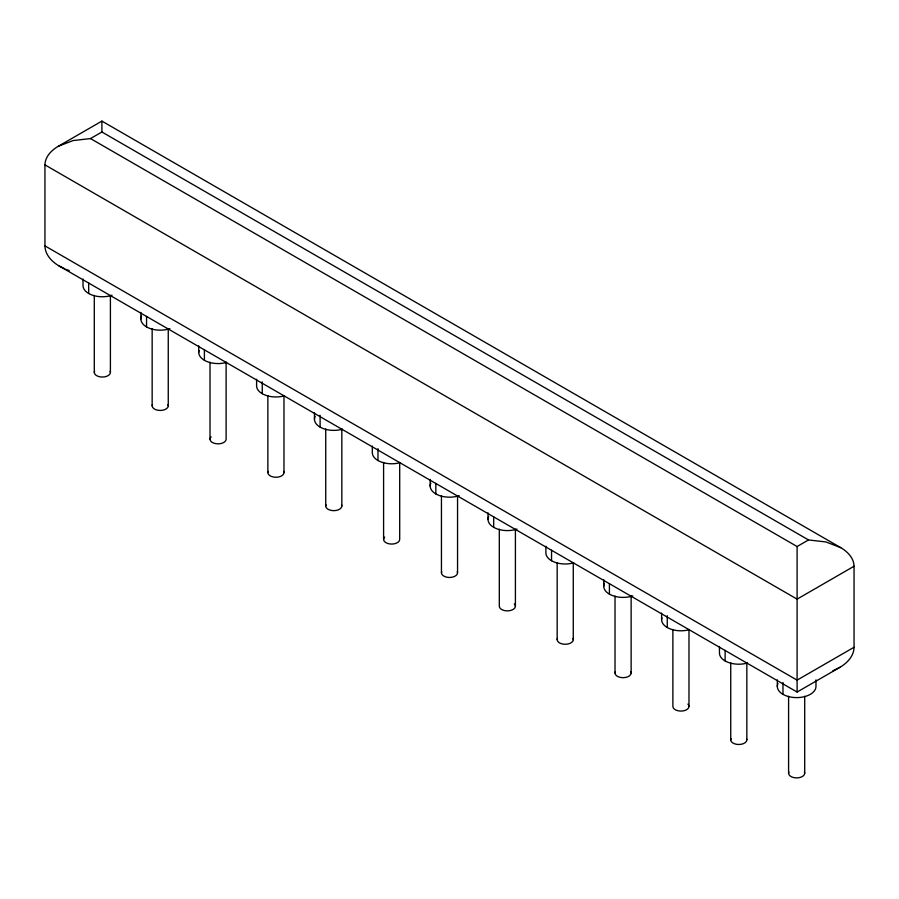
<?xml version="1.0" encoding="UTF-8"?>
<svg xmlns="http://www.w3.org/2000/svg" width="899" height="899" viewBox="0 0 899 899"><rect width="100%" height="100%" fill="white"/><g stroke="black" fill="none" stroke-linecap="round" stroke-linejoin="round"><path stroke-width="1.35" d="M854.05 647.258C853.96 656.056 847.184 663.035 840.037 667.26L797.098 692.05L58.963 265.89C51.816 261.654 45.04 254.687 44.95 245.888L44.95 164.877C45.096 156.606 51.546 150.178 58.289 146.279L101.902 121.095L840.711 547.648C847.454 551.548 853.904 557.976 854.05 566.246L854.05 647.258L797.098 680.138L44.95 245.888M58.289 146.279L73.077 140.57L90.507 138.57L101.902 131.996L808.493 539.939L825.923 541.951L840.711 547.648M90.507 138.57L797.098 546.525L808.493 539.939M854.05 566.246L797.098 599.127L44.95 164.877M840.037 667.26L832.766 670.845M66.234 269.475L69.268 270.577M64.975 268.913L58.963 265.89M815.977 679.88L815.977 686.454A19.328 11.159 0 0 1 794.12 697.512A19.328 11.159 0 0 1 777.983 683.566M804.706 696.253L804.706 773.252M797.098 546.525L797.098 692.05M788.592 696.253L788.592 773.252M782.984 682.51L782.984 694.343M777.32 679.88L777.32 686.454M746.844 662.844L746.844 739.843M730.741 662.844L730.741 739.843M725.122 650.415L725.122 660.934M719.458 646.471L719.458 653.045A19.328 11.159 0 0 0 747.339 663.057M688.982 629.446L688.982 706.445M672.879 629.446L672.879 706.445A8.057 4.652 0 0 0 683.015 710.929A8.057 4.652 0 0 0 687.904 704.119M667.26 615.703L667.26 627.536M661.608 613.062L661.608 619.647M631.132 596.037L631.132 673.036M615.017 596.037L615.017 673.036M609.41 583.608L609.41 594.127M603.746 579.664L603.746 586.238M573.27 562.639L573.27 639.639M557.166 562.639L557.166 639.639M551.548 550.199L551.548 560.729M545.884 546.255L545.884 552.84A19.328 11.159 0 0 0 573.764 562.841M515.408 529.23L515.408 606.229M499.305 529.23L499.305 606.229A8.057 4.652 0 0 0 509.441 610.724A8.057 4.652 0 0 0 514.329 603.903M493.686 516.801L493.686 527.32M488.033 512.857L488.033 519.431M457.557 495.832L457.557 572.82M441.443 495.832L441.443 572.82M435.835 483.392L435.835 493.922M430.172 479.448L430.172 486.022M399.695 462.423L399.695 539.422A8.057 4.652 0 0 1 389.559 543.917A8.057 4.652 0 0 1 384.671 537.096M383.592 462.423L383.592 539.422M377.973 448.68L377.973 460.513M372.31 446.05L372.31 452.624A19.328 11.159 0 0 0 400.201 462.625M341.834 429.014L341.834 506.013M325.73 429.014L325.73 506.013M320.111 415.271L320.111 427.115M314.459 412.641L314.459 419.215M283.983 395.616L283.983 472.616M267.868 395.616L267.868 472.616M262.261 381.873L262.261 393.706M256.597 379.243L256.597 385.817A19.328 11.159 0 0 0 284.477 395.818M226.121 362.207L226.121 439.206A8.057 4.652 0 0 1 215.985 443.701A8.057 4.652 0 0 1 211.096 436.88M210.018 362.207L210.018 439.206M204.399 349.778L204.399 360.297M198.735 345.834L198.735 352.408M168.259 328.809L168.259 405.809M152.156 328.809L152.156 405.809M146.548 316.381L146.548 326.899M140.885 312.436L140.885 319.01M110.408 295.4L110.408 372.4M101.902 121.095L101.902 131.996M94.294 295.4L94.294 372.4M88.686 282.971L88.686 293.49M83.023 279.027L83.023 285.601A19.328 11.159 0 0 0 112.015 295.265M804.425 772.05A8.057 4.652 0 0 1 796.649 777.905A8.057 4.652 0 0 1 788.873 772.05M167.989 404.606A8.057 4.652 0 0 1 160.213 410.461A8.057 4.652 0 0 1 152.437 404.606M110.127 371.197A8.057 4.652 0 0 1 102.351 377.052A8.057 4.652 0 0 1 94.575 371.197M226.627 362.421A19.328 11.159 0 0 1 206.467 361.342A19.328 11.159 0 0 1 199.039 350.475M169.877 328.674A19.328 11.159 0 0 1 148.447 327.865A19.328 11.159 0 0 1 141.536 316.122M746.563 738.641A8.057 4.652 0 0 1 738.787 744.496A8.057 4.652 0 0 1 731.011 738.641M689.488 629.648A19.328 11.159 0 0 1 669.339 628.57A19.328 11.159 0 0 1 661.9 617.703M283.702 471.413A8.057 4.652 0 0 1 275.926 477.268A8.057 4.652 0 0 1 268.149 471.413M632.739 595.902A19.328 11.159 0 0 1 611.309 595.093A19.328 11.159 0 0 1 604.409 583.35M630.851 671.834A8.057 4.652 0 0 1 623.074 677.689A8.057 4.652 0 0 1 615.298 671.834M341.564 504.811A8.057 4.652 0 0 1 333.787 510.666A8.057 4.652 0 0 1 326 504.811M342.339 429.228A19.328 11.159 0 0 1 321.527 427.845A19.328 11.159 0 0 1 315.111 416.327M573 638.425A8.057 4.652 0 0 1 565.213 644.28A8.057 4.652 0 0 1 557.436 638.425M517.026 529.095A19.328 11.159 0 0 1 495.596 528.286A19.328 11.159 0 0 1 488.685 516.543M459.164 495.686A19.328 11.159 0 0 1 437.734 494.877A19.328 11.159 0 0 1 430.835 483.134M457.276 571.618A8.057 4.652 0 0 1 449.5 577.473A8.057 4.652 0 0 1 441.724 571.618"/></g></svg>
